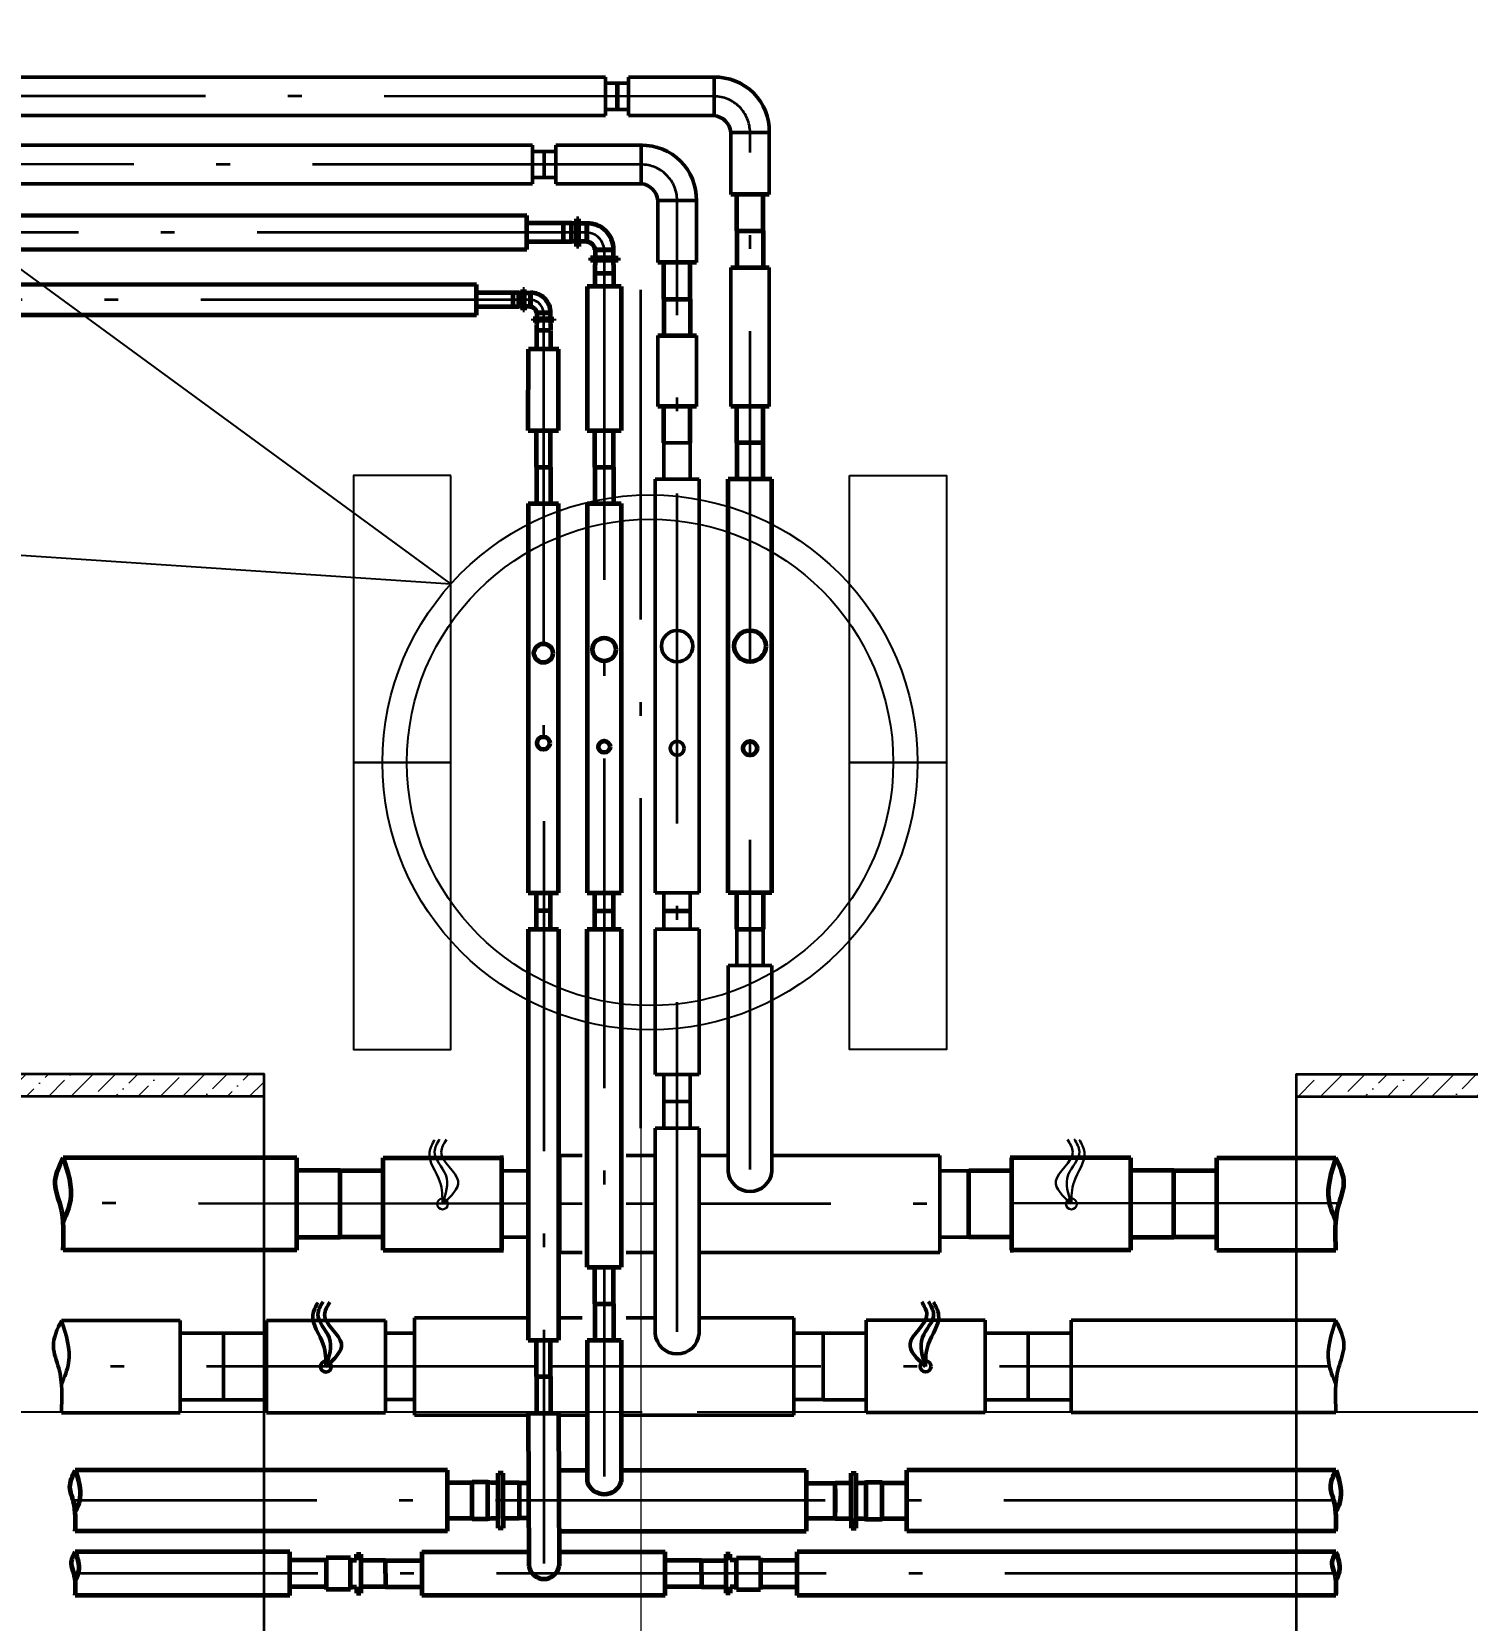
# Model space of a CAD drawing. Header units: metres. Extents: x 1563 to 4966, y -517 to 1463.
# Drawn here: x 2685.72 to 2711.83, y -1.76 to 27.13 of the extents above; entities that cross this region are included whole.
import ezdxf
from ezdxf import colors
from ezdxf.entities.mleader import LeaderData, LeaderLine
from ezdxf.enums import TextEntityAlignment as Align
from ezdxf.math import Vec2, Vec3

# ---------------------------------------------------------------- set-up
doc = ezdxf.new("R2018")
doc.units = ezdxf.units.M
for name, pattern in [('ACAD_ISO04W100', [30, 24, -3, 0, -3]), ('ACAD_ISO10W100', [18.5, 12, -3, 0.5, -3]), ('DASHDOT_axis', [24, 20, -1.5, 1, -1.5])]:
    doc.linetypes.add(name, pattern=pattern)
for name, color, linetype, lineweight in [('Основной', 1, 'Continuous', 60), ('таблица', 251, 'Continuous', 35), ('шриховка', 251, 'ACAD_ISO04W100', 15)]:
    doc.layers.add(name, color=color, linetype=linetype, lineweight=lineweight)
doc.styles.add('GOST', font='GOST.shx', dxfattribs={"oblique": 15})
doc.styles.get("Standard").update_dxf_attribs({"font": 'GOST Common.ttf'})
doc.dimstyles.new('М 1 к 200', dxfattribs={"dimtxt": 3.5, "dimasz": 3, "dimexe": 1.25, "dimexo": 0, "dimgap": 1, "dimtad": 1, "dimdec": 0, "dimlfac": 200, "dimzin": 0, "dimdsep": 46, "dimtxsty": 'GOST', "dimblk": 'OBLIQUE', "dimcen": 5, "dimclrd": 256, "dimclre": 256, "dimclrt": 256, "dimazin": 2, "dimtfac": 1, "dimtdec": 0, "dimtmove": 0, "dimatfit": 3, "dimldrblk": 'NONE', "dimfxl": 1.25, "dimtolj": 1, "dimtzin": 0, "dimlwd": 20, "dimlwe": 20, "dimarcsym": 2})
pattern_1 = [(45, (-5955.2925, -1907.5019), (0.152215341, 0.558122918), [0.71755, -0.14351, 0, -0.14351])]

# ---------------------------------------------------------------- blocks, each defined once
blk = doc.blocks.new('Лоток')
at = {"layer": 'шриховка'}
h = blk.add_hatch(dxfattribs=at)
h.set_pattern_fill('ANSI36', color=256, scale=0.0904)
h.set_pattern_definition(pattern_1)
h.paths.add_polyline_path([(30, 5.75), (30, 6.15), (0, 6.15), (0, 5.75)])
h = blk.add_hatch(dxfattribs=at)
h.set_pattern_fill('ANSI36', color=256, scale=0.0904)
h.set_pattern_definition(pattern_1)
h.paths.add_polyline_path([(30, -6.15), (30, -5.75), (0, -5.75), (0, -6.15)])
blk.add_lwpolyline([(0, -5.75), (30, -5.75), (30, -6.15), (0, -6.15)], close=True)
at = {"layer": 'таблица'}
for p, q in [((30, 5.75), (0, 5.75)), ((30, -5.75), (0, -5.75))]:
    blk.add_line(p, q, dxfattribs=at)
blk.add_lwpolyline([(30, 6.15), (0, 6.15), (0, -6.15), (30, -6.15)], close=True, dxfattribs=at)
blk = doc.blocks.new('_Oblique')
at = {"color": 0, "linetype": 'ByBlock', "lineweight": -2}
blk.add_line((-0.5, -0.5), (0.5, 0.5), dxfattribs=at)
blk = doc.blocks.new('*D167')
at = {"lineweight": 20, "transparency": 16777216}
for p, q in [((2708.722, 2.014), (2708.722, -33.075)), ((2738.722, 2.014), (2738.722, -33.075)), ((2738.722, -31.825), (2708.722, -31.825))]:
    blk.add_line(p, q, dxfattribs=at)
at = {"layer": 'Defpoints', "color": 0, "lineweight": 50, "transparency": 16777216}
for p in [(2708.722, 2.014), (2738.722, 2.014), (2708.722, -31.825)]:
    blk.add_point(p, dxfattribs=at)
at = {"lineweight": 20, "transparency": 16777216, "xscale": 3, "yscale": 3, "zscale": 3, "rotation": 180}
blk.add_blockref('_Oblique', (2708.722, -31.825), dxfattribs=at)
at = {"lineweight": 20, "transparency": 16777216, "xscale": 3, "yscale": 3, "zscale": 3}
blk.add_blockref('_Oblique', (2738.722, -31.825), dxfattribs=at)
at = {"lineweight": 50, "transparency": 16777216, "insert": (2723.722, -29.575), "char_height": 2.5, "attachment_point": 5, "bg_fill": 3, "box_fill_scale": 1.1, "bg_fill_color": 256, "bg_fill_true_color": 13158600, "bg_fill_transparency": 0}
blk.add_mtext('\\A1;6000', dxfattribs=at)
blk = doc.blocks.new('_None')
blk = doc.blocks.new('*D168')
at = {"lineweight": 20, "transparency": 16777216}
for p, q in [((2659.944, 2.02), (2659.944, -33.075)), ((2689.944, 2.02), (2689.944, -33.075)), ((2689.944, -31.825), (2659.944, -31.825))]:
    blk.add_line(p, q, dxfattribs=at)
at = {"layer": 'Defpoints', "color": 0, "lineweight": 50, "transparency": 16777216}
for p in [(2659.944, 2.02), (2689.944, 2.02), (2659.944, -31.825)]:
    blk.add_point(p, dxfattribs=at)
at = {"lineweight": 20, "transparency": 16777216, "xscale": 3, "yscale": 3, "zscale": 3, "rotation": 180}
blk.add_blockref('_Oblique', (2659.944, -31.825), dxfattribs=at)
at = {"lineweight": 20, "transparency": 16777216, "xscale": 3, "yscale": 3, "zscale": 3}
blk.add_blockref('_Oblique', (2689.944, -31.825), dxfattribs=at)
at = {"lineweight": 50, "transparency": 16777216, "insert": (2674.944, -29.575), "char_height": 2.5, "attachment_point": 5, "bg_fill": 3, "box_fill_scale": 1.1, "bg_fill_color": 256, "bg_fill_true_color": 13158600, "bg_fill_transparency": 0}
blk.add_mtext('\\A1;6000', dxfattribs=at)
blk = doc.blocks.new('*D186')
at = {"lineweight": 20, "transparency": 16777216}
for p, q in [((2696.795, 7.189), (2696.795, -41.075)), ((2777.919, 7.02), (2777.919, -41.075)), ((2777.919, -39.825), (2696.795, -39.825))]:
    blk.add_line(p, q, dxfattribs=at)
at = {"layer": 'Defpoints', "color": 0, "lineweight": 50, "transparency": 16777216}
for p in [(2696.795, 7.189), (2777.919, 7.02), (2696.795, -39.825)]:
    blk.add_point(p, dxfattribs=at)
at = {"lineweight": 20, "transparency": 16777216, "xscale": 3, "yscale": 3, "zscale": 3, "rotation": 180}
blk.add_blockref('_Oblique', (2696.795, -39.825), dxfattribs=at)
at = {"lineweight": 20, "transparency": 16777216, "xscale": 3, "yscale": 3, "zscale": 3}
blk.add_blockref('_Oblique', (2777.919, -39.825), dxfattribs=at)
at = {"lineweight": 50, "transparency": 16777216, "insert": (2737.357, -37.575), "char_height": 2.5, "attachment_point": 5, "bg_fill": 3, "box_fill_scale": 1.1, "bg_fill_color": 256, "bg_fill_true_color": 13158600, "bg_fill_transparency": 0}
blk.add_mtext('\\A1;18600', dxfattribs=at)
blk = doc.blocks.new('*D187')
at = {"lineweight": 20, "transparency": 16777216}
for p, q in [((2627.295, 7.189), (2627.295, -41.075)), ((2696.795, 7.189), (2696.795, -41.075)), ((2696.795, -39.825), (2627.295, -39.825))]:
    blk.add_line(p, q, dxfattribs=at)
at = {"layer": 'Defpoints', "color": 0, "lineweight": 50, "transparency": 16777216}
for p in [(2627.295, 7.189), (2696.795, 7.189), (2627.295, -39.825)]:
    blk.add_point(p, dxfattribs=at)
at = {"lineweight": 20, "transparency": 16777216, "xscale": 3, "yscale": 3, "zscale": 3, "rotation": 180}
blk.add_blockref('_Oblique', (2627.295, -39.825), dxfattribs=at)
at = {"lineweight": 20, "transparency": 16777216, "xscale": 3, "yscale": 3, "zscale": 3}
blk.add_blockref('_Oblique', (2696.795, -39.825), dxfattribs=at)
at = {"lineweight": 50, "transparency": 16777216, "insert": (2662.045, -37.575), "char_height": 2.5, "attachment_point": 5, "bg_fill": 3, "box_fill_scale": 1.1, "bg_fill_color": 256, "bg_fill_true_color": 13158600, "bg_fill_transparency": 0}
blk.add_mtext('\\A1;13900', dxfattribs=at)
blk = doc.blocks.new('*U318')
blk.add_attdef('РАЗРАБОТАЛ', text='', height=2.5).set_placement((424.501, -264.224), align=Align.MIDDLE_LEFT)
at = {"flags": 8}
for tag, height, p in [('ДАТА', 2.5, (464.074, -264.402)), ('ЛИСТ', 3, (560.388, -271.915)), ('ЛИСТОВ', 3, (577.888, -271.915)), ('ФОРМАТ', 3, (554.972, -294.745))]:
    blk.add_attdef(tag, text='', height=height, dxfattribs=at).set_placement(p, align=Align.MIDDLE_CENTER)
blk.add_attdef('ПРОВЕРИЛ', (424.749, -270.729), '', height=2.5)
at = {"lineweight": 30, "flags": 104}
for tag, p in [('ТЕПЛОВЫЕ_СЕТИ', (504, -269.5)), ('ИМЯ_ЧЕРТЕЖА', (504, -284.5))]:
    blk.add_attdef(tag, text='', height=3, dxfattribs=at).set_placement(p, align=Align.MIDDLE_CENTER)

msp = doc.modelspace()

# ---------------------------------------------------------------- linework, layer by layer
at = {"lineweight": 50}
for p, q in [((2696.1558, 26.3074), (2685.0721, 26.3074)), ((2696.1558, 25.6074), (2696.1558, 26.3074)), ((2696.5759, 25.6074), (2696.5759, 26.3074)), ((2696.5759, 26.3074), (2698.1515, 26.3074)), ((2698.1289, 26.3072), (2698.1289, 25.6071)), ((2696.1558, 26.1963), (2696.3658, 26.1963)), ((2696.5759, 26.1963), (2696.3658, 26.1963)), ((2696.3658, 25.7185), (2696.3658, 26.1963)), ((2696.3658, 25.7185), (2696.3658, 26.1963)), ((2696.3658, 26.1961), (2696.3658, 25.7183)), ((2696.1558, 25.7185), (2696.3658, 25.7185)), ((2696.5759, 25.7185), (2696.3658, 25.7185)), ((2696.1558, 25.6074), (2685.0721, 25.6074)), ((2696.5759, 25.6074), (2698.1515, 25.6074)), ((2698.4341, 25.3009), (2699.1341, 25.3009)), ((2698.4341, 24.1725), (2698.4341, 25.3009)), ((2699.1341, 24.1725), (2699.1341, 25.3009)), ((2694.8294, 25.0693), (2683.8334, 25.0693)), ((2694.8294, 24.3686), (2694.8294, 25.0687)), ((2694.8294, 24.9575), (2695.0395, 24.9575)), ((2695.2495, 24.9575), (2695.0395, 24.9575)), ((2695.0395, 24.4797), (2695.0395, 24.9575)), ((2695.0395, 24.4797), (2695.0395, 24.9575)), ((2695.0395, 24.9574), (2695.0395, 24.4796)), ((2695.2495, 24.3686), (2695.2495, 25.0687)), ((2695.2495, 25.0687), (2696.8251, 25.0687)), ((2696.8025, 25.0684), (2696.8025, 24.3684)), ((2694.8294, 24.3693), (2683.8334, 24.3693)), ((2694.8294, 24.4797), (2695.0395, 24.4797)), ((2695.2495, 24.4797), (2695.0395, 24.4797)), ((2695.2495, 24.3686), (2696.8251, 24.3686)), ((2697.1077, 24.0622), (2697.8077, 24.0622)), ((2697.1077, 22.9337), (2697.1077, 24.0622)), ((2697.8077, 22.9337), (2697.8077, 24.0622)), ((2698.4341, 20.3187), (2698.4341, 22.8453)), ((2699.1341, 20.3187), (2699.1341, 22.8453)), ((2697.1077, 20.3187), (2697.1077, 21.6065)), ((2697.8077, 20.3187), (2697.8077, 21.6065)), ((2698.5452, 10.8074), (2698.5452, 10.1438)), ((2699.023, 10.8074), (2698.5452, 10.8074)), ((2699.023, 10.8074), (2699.023, 10.1438)), ((2698.3859, 10.1438), (2699.1822, 10.1438)), ((2698.3859, 10.1438), (2698.3859, 6.4051)), ((2698.5452, 10.1438), (2699.023, 10.1438)), ((2699.1822, 10.1438), (2699.1822, 6.4051)), ((2694.2717, 6.6932), (2694.2717, 4.9237)), ((2695.3335, 6.6932), (2695.7332, 6.6932)), ((2696.5295, 6.6932), (2697.0596, 6.6932)), ((2697.8558, 6.6932), (2698.3859, 6.6932)), ((2699.1822, 6.6932), (2702.2347, 6.6932)), ((2702.2347, 6.6932), (2702.2347, 4.9237)), ((2703.5488, 6.6932), (2703.5488, 4.9237)), ((2694.2717, 6.4123), (2694.7488, 6.4123)), ((2702.2347, 6.4123), (2702.7656, 6.4123)), ((2694.2717, 5.2046), (2694.7488, 5.2046)), ((2702.2347, 5.2046), (2702.7656, 5.2046)), ((2695.3335, 4.9237), (2695.7332, 4.9237)), ((2696.5295, 4.9237), (2697.0596, 4.9237)), ((2697.8558, 4.9237), (2702.2347, 4.9237))]:
    msp.add_line(p, q, dxfattribs=at)
at = {"color": 3, "linetype": 'ACAD_ISO10W100', "lineweight": 35, "ltscale": 0.5}
for p, q in [((2698.1278, 25.957), (2678.9948, 25.9616)), ((2698.7841, 6.4351), (2698.7841, 25.3013)), ((2696.824, 24.7183), (2677.7561, 24.7235)), ((2697.4577, 3.4804), (2697.4577, 24.0625)), ((2695.0273, 22.0205), (2695.0346, -0.7335)), ((2694.7488, 5.8084), (2686.4097, 5.8224)), ((2695.7332, 5.8084), (2695.3018, 5.8084)), ((2697.0596, 5.8084), (2696.5295, 5.8084)), ((2709.5026, 5.8241), (2697.8558, 5.8084)), ((2694.8993, 2.8536), (2686.3757, 2.8537)), ((2709.324, 2.8533), (2695.1514, 2.8536)), ((2709.4026, 0.4114), (2686.4725, 0.4114)), ((2709.4204, -0.9158), (2686.4872, -0.9158))]:
    msp.add_line(p, q, dxfattribs=at)
at = {"lineweight": 60}
for p, q in [((2699.1341, 24.1725), (2698.4341, 24.1725)), ((2698.5452, 23.5089), (2698.5452, 24.1725)), ((2699.023, 23.5089), (2699.023, 24.1725)), ((2698.5452, 23.5089), (2698.5452, 22.8453)), ((2699.023, 23.5089), (2699.023, 22.8453)), ((2697.8077, 22.9337), (2697.1077, 22.9337)), ((2697.2188, 22.2701), (2697.2188, 22.9337)), ((2697.6966, 22.2701), (2697.6966, 22.9337)), ((2697.2188, 22.2701), (2697.2188, 21.6065)), ((2697.6966, 22.2701), (2697.6966, 21.6065)), ((2697.8077, 20.3187), (2697.1077, 20.3187)), ((2697.2188, 19.6552), (2697.2188, 20.3187)), ((2697.6966, 19.6552), (2697.6966, 20.3187)), ((2699.1341, 20.3187), (2698.4341, 20.3187)), ((2698.5452, 19.6552), (2698.5452, 20.3187)), ((2699.023, 19.6552), (2699.023, 20.3187)), ((2699.023, 19.6552), (2698.5452, 19.6552)), ((2698.5452, 19.6552), (2698.5452, 18.9916)), ((2699.023, 18.9916), (2699.023, 19.6552)), ((2699.1822, 18.9916), (2698.3859, 18.9916)), ((2698.3859, 11.471), (2698.3859, 18.9916)), ((2699.1822, 11.471), (2699.1822, 18.9916)), ((2699.1822, 11.471), (2698.3859, 11.471)), ((2698.5452, 10.8074), (2698.5452, 11.471)), ((2699.023, 11.471), (2699.023, 10.8074)), ((2698.5452, 10.8074), (2699.023, 10.8074)), ((2698.5452, 10.8074), (2699.023, 10.8074)), ((2690.5421, 6.6476), (2686.2888, 6.6476)), ((2690.5421, 4.9693), (2690.5421, 6.6476)), ((2692.1085, 4.9693), (2692.1085, 6.6476)), ((2692.1085, 6.6476), (2694.2717, 6.6476)), ((2694.2717, 4.9693), (2694.2717, 6.6476)), ((2703.5488, 4.9693), (2703.5488, 6.6476)), ((2705.712, 6.6476), (2703.5488, 6.6476)), ((2705.712, 4.9693), (2705.712, 6.6476)), ((2707.2785, 4.9693), (2707.2785, 6.6476)), ((2707.2785, 6.6476), (2709.4417, 6.6476)), ((2691.3253, 6.4145), (2690.5421, 6.4145)), ((2691.3253, 6.4145), (2692.1085, 6.4145)), ((2691.3253, 5.2024), (2691.3253, 6.4145)), ((2691.3253, 5.2024), (2691.3253, 6.4145)), ((2702.7656, 6.4145), (2703.5488, 6.4145)), ((2706.4952, 6.4145), (2705.712, 6.4145)), ((2706.4952, 5.2024), (2706.4952, 6.4145)), ((2706.4952, 6.4145), (2707.2785, 6.4145)), ((2706.4952, 5.2024), (2706.4952, 6.4145)), ((2690.5421, 5.2024), (2691.3253, 5.2024)), ((2692.1085, 5.2024), (2691.3253, 5.2024)), ((2703.5488, 5.2024), (2702.7656, 5.2024)), ((2705.712, 5.2024), (2706.4952, 5.2024)), ((2707.2785, 5.2024), (2706.4952, 5.2024)), ((2690.5421, 4.9693), (2686.2888, 4.9693)), ((2692.1085, 4.9693), (2694.2717, 4.9693)), ((2705.712, 4.9693), (2703.5488, 4.9693)), ((2707.2785, 4.9693), (2709.4417, 4.9693))]:
    msp.add_line(p, q, dxfattribs=at)
at = {"color": 4, "lineweight": 60}
for p, q in [((2694.725, 23.7902), (2681.9904, 23.7854)), ((2694.725, 23.1709), (2694.725, 23.7902)), ((2695.6709, 23.7312), (2695.6262, 23.7312)), ((2695.6262, 23.2284), (2695.6262, 23.7312)), ((2695.6709, 23.6431), (2695.6709, 23.7312)), ((2695.3886, 23.6487), (2694.725, 23.6487)), ((2695.3886, 23.3109), (2695.3886, 23.6487)), ((2695.5339, 23.6487), (2695.3886, 23.6487)), ((2695.5656, 23.6431), (2695.5339, 23.6487)), ((2695.5339, 23.3109), (2695.5339, 23.6487)), ((2695.6262, 23.6431), (2695.5656, 23.6431)), ((2695.8166, 23.6431), (2695.6709, 23.6431)), ((2695.6709, 23.3165), (2695.6709, 23.6431)), ((2695.8166, 23.3117), (2695.8166, 23.6479)), ((2695.8166, 23.3117), (2695.8166, 23.6479)), ((2695.8166, 23.639), (2695.8166, 23.3205)), ((2695.8166, 23.639), (2695.8166, 23.3205)), ((2694.725, 23.1709), (2681.9904, 23.1661)), ((2695.3886, 23.3125), (2694.725, 23.3125)), ((2695.5339, 23.3109), (2695.3886, 23.3109)), ((2695.5656, 23.3165), (2695.5339, 23.3109)), ((2695.6262, 23.3165), (2695.5656, 23.3165)), ((2695.6709, 23.2284), (2695.6262, 23.2284)), ((2695.8166, 23.3165), (2695.6709, 23.3165)), ((2695.6709, 23.3165), (2695.6709, 23.2284)), ((2696.2994, 23.1648), (2695.9632, 23.1648)), ((2696.2994, 23.1648), (2695.9632, 23.1648)), ((2695.968, 23.1648), (2695.968, 23.0191)), ((2695.9721, 23.1648), (2696.2905, 23.1648)), ((2695.9721, 23.1648), (2696.2905, 23.1648)), ((2696.2946, 23.1648), (2696.2946, 23.0191)), ((2695.968, 23.0191), (2695.8799, 23.0191)), ((2695.8799, 23.0191), (2695.8799, 22.9744)), ((2696.3827, 22.9744), (2695.8799, 22.9744)), ((2695.968, 22.9138), (2695.9624, 22.8821)), ((2695.9624, 22.8821), (2695.9624, 22.7368)), ((2696.2946, 23.0191), (2695.968, 23.0191)), ((2695.968, 22.9744), (2695.968, 22.9138)), ((2696.2946, 23.0191), (2696.3827, 23.0191)), ((2696.2946, 22.9744), (2696.2946, 22.9138)), ((2696.2946, 22.9138), (2696.3002, 22.8821)), ((2696.3002, 22.8821), (2696.3002, 22.7368)), ((2696.3827, 23.0191), (2696.3827, 22.9744)), ((2695.9624, 22.7368), (2695.9632, 22.5011)), ((2696.3002, 22.7368), (2695.9624, 22.7368)), ((2696.3002, 22.7368), (2696.2994, 22.5011)), ((2696.441, 22.5011), (2695.8216, 22.5011)), ((2695.8216, 19.8764), (2696.441, 19.8764)), ((2695.9632, 19.2128), (2695.9632, 19.8764)), ((2696.2994, 19.2128), (2696.2994, 19.8764)), ((2695.9632, 19.2128), (2696.2994, 19.2128)), ((2695.9632, 19.2128), (2696.2994, 19.2128)), ((2695.9632, 19.2128), (2695.9632, 18.5492)), ((2696.2994, 19.2128), (2696.2994, 18.5492)), ((2695.8216, 18.5492), (2696.441, 18.5492)), ((2695.8216, 18.5492), (2695.8216, 11.471)), ((2695.9632, 18.5492), (2696.2994, 18.5492)), ((2696.441, 18.5492), (2696.441, 11.471)), ((2695.8216, 11.471), (2696.441, 11.471)), ((2695.9632, 10.8074), (2695.9632, 11.471)), ((2695.9632, 11.471), (2696.2994, 11.471)), ((2696.2994, 10.8074), (2696.2994, 11.471)), ((2695.8216, 10.8074), (2696.441, 10.8074)), ((2695.8216, 4.6583), (2696.441, 4.6583)), ((2695.9632, 3.9947), (2695.9632, 4.6583)), ((2695.9632, 4.6583), (2696.2994, 4.6583)), ((2696.2994, 3.9947), (2696.2994, 4.6583)), ((2695.9632, 3.9947), (2696.2994, 3.9947)), ((2695.9632, 3.9947), (2695.9632, 3.3312)), ((2695.9632, 3.9947), (2696.2994, 3.9947)), ((2696.2994, 3.9947), (2696.2994, 3.3312)), ((2695.8216, 3.3312), (2696.441, 3.3312)), ((2695.8216, 3.3312), (2695.8216, 0.756)), ((2695.9632, 3.3312), (2696.2994, 3.3312)), ((2696.441, 3.3312), (2696.441, 0.756)), ((2693.2788, 0.9644), (2686.5085, 0.9644)), ((2693.2788, -0.1416), (2693.2788, 0.9644)), ((2694.2908, 0.9142), (2694.2013, 0.9142)), ((2694.2013, -0.0915), (2694.2013, 0.9142)), ((2694.2908, 0.738), (2694.2908, 0.9142)), ((2695.3053, 0.9644), (2695.8216, 0.9644)), ((2696.441, 0.9644), (2699.8024, 0.9644)), ((2699.8024, 0.9644), (2699.8024, -0.1416)), ((2700.6246, 0.738), (2700.6246, 0.9142)), ((2700.6246, 0.9142), (2700.7141, 0.9142)), ((2700.7141, -0.0915), (2700.7141, 0.9142)), ((2709.4417, 0.9644), (2701.6366, 0.9643)), ((2701.6366, -0.1417), (2701.6366, 0.9643)), ((2693.7262, 0.738), (2693.2788, 0.738)), ((2693.7262, 0.0736), (2693.7262, 0.7491)), ((2694.0168, 0.7491), (2693.7262, 0.7491)), ((2694.0801, 0.738), (2694.0168, 0.7491)), ((2694.0168, 0.0736), (2694.0168, 0.7491)), ((2694.2013, 0.738), (2694.0801, 0.738)), ((2694.5822, 0.738), (2694.2908, 0.738)), ((2694.2908, 0.0848), (2694.2908, 0.738)), ((2694.5822, 0.7298), (2694.5822, 0.0929)), ((2694.7531, 0.7298), (2694.5822, 0.7298)), ((2694.5822, 0.7298), (2694.5822, 0.0929)), ((2699.8024, 0.7298), (2700.3332, 0.7298)), ((2700.3332, 0.0848), (2700.3332, 0.738)), ((2700.3332, 0.0848), (2700.3332, 0.738)), ((2700.3332, 0.738), (2700.6246, 0.738)), ((2700.3332, 0.6261), (2700.3332, 0.1966)), ((2700.3332, 0.6261), (2700.3332, 0.1966)), ((2700.6246, 0.0848), (2700.6246, 0.738)), ((2700.7141, 0.738), (2700.8353, 0.738)), ((2700.8353, 0.738), (2700.8986, 0.7491)), ((2700.8986, 0.0736), (2700.8986, 0.7491)), ((2700.8986, 0.7491), (2701.1892, 0.7491)), ((2701.1892, 0.0736), (2701.1892, 0.7491)), ((2701.1892, 0.738), (2701.6366, 0.738)), ((2693.7262, 0.0848), (2693.2788, 0.0848)), ((2694.0168, 0.0736), (2693.7262, 0.0736)), ((2694.0801, 0.0848), (2694.0168, 0.0736)), ((2694.2013, 0.0848), (2694.0801, 0.0848)), ((2694.5822, 0.0848), (2694.2908, 0.0848)), ((2694.2908, 0.0848), (2694.2908, -0.0915)), ((2694.7552, 0.0929), (2694.5897, 0.0929)), ((2699.8024, 0.0929), (2700.3332, 0.0929)), ((2700.3332, 0.0848), (2700.6246, 0.0848)), ((2700.6246, 0.0848), (2700.6246, -0.0915)), ((2700.7141, 0.0848), (2700.8353, 0.0848)), ((2700.8353, 0.0848), (2700.8986, 0.0736)), ((2700.8986, 0.0736), (2701.1892, 0.0736)), ((2701.1892, 0.0848), (2701.6366, 0.0848)), ((2693.2788, -0.1416), (2686.5085, -0.1416)), ((2694.2908, -0.0915), (2694.2013, -0.0915)), ((2695.3089, -0.1416), (2699.8024, -0.1416)), ((2700.6246, -0.0915), (2700.7141, -0.0915)), ((2709.4417, -0.1416), (2701.6366, -0.1417))]:
    msp.add_line(p, q, dxfattribs=at)
at = {"color": 2, "lineweight": 60}
for p, q in [((2693.8089, 22.533), (2680.216, 22.5286)), ((2693.8089, 21.98), (2693.8089, 22.533)), ((2694.4725, 22.3826), (2693.8089, 22.3826)), ((2694.4725, 22.1304), (2694.4725, 22.3826)), ((2694.581, 22.3826), (2694.4725, 22.3826)), ((2694.6046, 22.3784), (2694.581, 22.3826)), ((2694.581, 22.1304), (2694.581, 22.3826)), ((2694.6498, 22.3784), (2694.6046, 22.3784)), ((2694.6832, 22.4442), (2694.6498, 22.4442)), ((2694.6498, 22.0688), (2694.6498, 22.4442)), ((2694.6832, 22.3784), (2694.6832, 22.4442)), ((2694.792, 22.3784), (2694.6832, 22.3784)), ((2694.6832, 22.1346), (2694.6832, 22.3784)), ((2694.792, 22.1306), (2694.792, 22.3824)), ((2694.792, 22.1306), (2694.792, 22.3824)), ((2694.792, 22.3754), (2694.792, 22.1376)), ((2694.792, 22.3754), (2694.792, 22.1376)), ((2694.792, 22.1621), (2694.792, 22.3509)), ((2693.8089, 21.98), (2680.216, 21.9756)), ((2694.4725, 22.1304), (2693.8089, 22.1304)), ((2694.581, 22.1304), (2694.4725, 22.1304)), ((2694.6046, 22.1346), (2694.581, 22.1304)), ((2694.6498, 22.1346), (2694.6046, 22.1346)), ((2694.6832, 22.0688), (2694.6498, 22.0688)), ((2694.792, 22.1346), (2694.6832, 22.1346)), ((2694.6832, 22.1346), (2694.6832, 22.0688)), ((2695.1539, 22.0206), (2694.9022, 22.0206)), ((2695.1539, 22.0206), (2694.9022, 22.0206)), ((2694.9061, 22.0206), (2694.9061, 21.9119)), ((2694.9092, 22.0206), (2695.1469, 22.0206)), ((2694.9092, 22.0206), (2695.1469, 22.0206)), ((2695.1224, 22.0206), (2694.9336, 22.0206)), ((2695.1499, 22.0206), (2695.1499, 21.9119)), ((2694.9061, 21.9119), (2694.8403, 21.9119)), ((2694.8403, 21.9119), (2694.8403, 21.8785)), ((2695.2157, 21.8785), (2694.8403, 21.8785)), ((2694.9019, 21.7011), (2694.9017, 21.3569)), ((2694.9061, 21.8332), (2694.9019, 21.8096)), ((2694.9019, 21.8096), (2694.9019, 21.7011)), ((2695.1541, 21.7011), (2694.9019, 21.7011)), ((2695.1499, 21.9119), (2694.9061, 21.9119)), ((2694.9061, 21.8785), (2694.9061, 21.8332)), ((2695.1499, 21.9119), (2695.2157, 21.9119)), ((2695.1499, 21.8785), (2695.1499, 21.8332)), ((2695.1499, 21.8332), (2695.1541, 21.8096)), ((2695.1539, 21.6887), (2695.1539, 21.3569)), ((2695.1541, 21.8096), (2695.1541, 21.7011)), ((2695.2157, 21.9119), (2695.2157, 21.8785)), ((2695.3043, 21.3569), (2694.7513, 21.3569)), ((2694.7488, 19.8764), (2695.3018, 19.8764)), ((2694.8993, 19.2128), (2694.8993, 19.8764)), ((2695.1514, 19.2128), (2695.1514, 19.8764)), ((2694.8993, 19.2128), (2695.1514, 19.2128)), ((2694.8993, 19.2128), (2694.8993, 18.5492)), ((2695.1514, 19.2128), (2695.1514, 18.5492)), ((2694.7488, 18.5492), (2695.3018, 18.5492)), ((2694.7488, 18.5492), (2694.7488, 11.471)), ((2695.3018, 11.471), (2695.3018, 18.5492)), ((2694.7488, 11.471), (2695.3018, 11.471)), ((2694.8993, 10.8074), (2694.8993, 11.471)), ((2695.1514, 10.8074), (2695.1514, 11.471)), ((2694.7488, 10.8074), (2695.3018, 10.8074)), ((2694.7488, 3.3311), (2695.3018, 3.3311)), ((2694.8993, 2.6675), (2694.8993, 3.3311)), ((2695.1514, 2.6675), (2695.1514, 3.3311)), ((2694.8993, 2.6675), (2694.8993, 2.0039)), ((2695.1514, 2.6675), (2695.1514, 2.0039)), ((2694.7488, 2.0039), (2695.3018, 2.0039)), ((2694.7488, 2.0039), (2694.7581, -0.7755)), ((2695.3018, 2.0039), (2695.311, -0.7755)), ((2690.4112, -0.5177), (2686.5085, -0.5177)), ((2690.4112, -1.314), (2690.4112, -0.5177)), ((2691.6267, -0.6725), (2691.6267, -0.5619)), ((2691.6267, -0.5619), (2691.7063, -0.5619)), ((2691.7063, -0.5619), (2691.7063, -1.2698)), ((2692.8134, -0.5177), (2692.8134, -1.314)), ((2692.8134, -0.5177), (2694.7572, -0.5177)), ((2695.3102, -0.5177), (2697.2373, -0.5177)), ((2697.2373, -1.314), (2697.2373, -0.5177)), ((2698.424, -0.5619), (2698.3444, -0.5619)), ((2698.3444, -0.5619), (2698.3444, -1.2698)), ((2698.424, -0.6725), (2698.424, -0.5619)), ((2709.4417, -0.5177), (2699.6394, -0.5177)), ((2699.6394, -1.314), (2699.6394, -0.5177)), ((2691.0748, -0.6725), (2690.4112, -0.6725)), ((2691.5139, -0.6283), (2691.0748, -0.6283)), ((2691.0748, -0.6283), (2691.0748, -1.2034)), ((2691.5139, -1.2034), (2691.5139, -0.6283)), ((2691.5139, -0.6725), (2691.6267, -0.6725)), ((2692.1498, -0.677), (2691.7063, -0.677)), ((2692.1498, -0.9158), (2692.1498, -0.677)), ((2692.1498, -0.677), (2692.8134, -0.677)), ((2697.9009, -0.677), (2697.2373, -0.677)), ((2697.9009, -0.9158), (2697.9009, -0.677)), ((2697.9009, -0.9158), (2697.9009, -0.677)), ((2697.9009, -0.677), (2698.3444, -0.677)), ((2698.5368, -0.6725), (2698.424, -0.6725)), ((2698.5368, -1.2034), (2698.5368, -0.6283)), ((2698.5368, -0.6283), (2698.9759, -0.6283)), ((2698.9759, -0.6283), (2698.9759, -1.2034)), ((2698.9759, -0.6725), (2699.6394, -0.6725)), ((2692.1498, -1.1547), (2691.7063, -1.1547)), ((2692.1498, -0.9158), (2692.1498, -1.1547)), ((2692.1498, -1.1547), (2692.8134, -1.1547)), ((2697.9009, -1.1547), (2697.2373, -1.1547)), ((2697.9009, -0.9158), (2697.9009, -1.1547)), ((2697.9009, -0.9158), (2697.9009, -1.1547)), ((2697.9009, -1.1547), (2698.3444, -1.1547)), ((2690.4112, -1.314), (2686.5085, -1.314)), ((2691.0748, -1.1592), (2690.4112, -1.1592)), ((2691.5139, -1.2034), (2691.0748, -1.2034)), ((2691.5139, -1.1592), (2691.6267, -1.1592)), ((2691.6267, -1.1592), (2691.6267, -1.2698)), ((2691.6267, -1.2698), (2691.7063, -1.2698)), ((2697.2373, -1.314), (2692.8134, -1.314)), ((2698.424, -1.2698), (2698.3444, -1.2698)), ((2698.5368, -1.1592), (2698.424, -1.1592)), ((2698.424, -1.1592), (2698.424, -1.2698)), ((2698.5368, -1.2034), (2698.9759, -1.2034)), ((2698.9759, -1.1592), (2699.6394, -1.1592)), ((2709.4417, -1.314), (2699.6394, -1.314))]:
    msp.add_line(p, q, dxfattribs=at)
at = {"color": 5, "lineweight": 50}
for p, q in [((2697.6966, 19.6552), (2697.2188, 19.6552)), ((2697.6966, 19.6552), (2697.2188, 19.6552)), ((2697.2188, 19.6552), (2697.2188, 18.9916)), ((2697.6966, 18.9916), (2697.6966, 19.6552)), ((2697.8558, 18.9916), (2697.0596, 18.9916)), ((2697.0596, 11.471), (2697.0596, 18.9916)), ((2697.8558, 11.471), (2697.8558, 18.9916)), ((2697.8558, 11.471), (2697.0596, 11.471)), ((2697.2188, 10.8074), (2697.2188, 11.471)), ((2697.6966, 11.471), (2697.6966, 10.8074)), ((2697.0596, 10.8074), (2697.8558, 10.8074)), ((2697.0596, 8.1614), (2697.8558, 8.1614)), ((2697.2188, 8.1614), (2697.2188, 7.1891)), ((2697.6966, 7.1891), (2697.6966, 8.1614)), ((2697.0596, 7.1891), (2697.8558, 7.1891)), ((2697.0596, 7.1891), (2697.0596, 3.4504)), ((2697.2188, 7.1891), (2697.6966, 7.1891)), ((2697.8558, 7.1891), (2697.8558, 3.4504)), ((2688.4202, 3.6885), (2686.257, 3.6885)), ((2688.4202, 2.0101), (2688.4202, 3.6885)), ((2689.9866, 2.0101), (2689.9866, 3.6885)), ((2689.9866, 3.6885), (2692.1498, 3.6885)), ((2692.1498, 2.0101), (2692.1498, 3.6885)), ((2692.6807, 3.7385), (2692.6807, 1.9689)), ((2692.6807, 3.7385), (2694.7488, 3.7385)), ((2695.3018, 3.7385), (2695.7332, 3.7385)), ((2696.5295, 3.7385), (2697.0596, 3.7385)), ((2697.8558, 3.7385), (2699.5819, 3.7385)), ((2699.5819, 3.7385), (2699.5819, 1.9689)), ((2700.896, 2.0143), (2700.896, 3.6926)), ((2703.0592, 3.6926), (2700.896, 3.6926)), ((2703.0592, 2.0143), (2703.0592, 3.6926)), ((2704.6257, 2.0143), (2704.6257, 3.6926)), ((2704.6257, 3.6926), (2709.4417, 3.6926)), ((2689.2034, 3.4554), (2688.4202, 3.4554)), ((2689.2034, 3.4554), (2689.9866, 3.4554)), ((2689.2034, 2.2432), (2689.2034, 3.4554)), ((2689.2034, 2.2432), (2689.2034, 3.4554)), ((2689.2034, 2.2432), (2689.2034, 3.4554)), ((2689.2034, 2.2432), (2689.2034, 3.4554)), ((2692.1498, 3.4576), (2692.1498, 2.2499)), ((2692.6807, 3.4576), (2692.1498, 3.4576)), ((2692.1498, 3.4576), (2692.1498, 2.2499)), ((2692.1498, 3.4576), (2692.1498, 2.2499)), ((2692.1498, 3.4576), (2692.1498, 2.2499)), ((2699.5819, 3.4576), (2700.1128, 3.4576)), ((2700.1128, 3.4595), (2700.896, 3.4595)), ((2700.1128, 2.2474), (2700.1128, 3.4595)), ((2700.1128, 3.4576), (2700.1128, 2.2499)), ((2700.1128, 3.4576), (2700.1128, 2.2499)), ((2700.1128, 3.4576), (2700.1128, 2.2499)), ((2700.1128, 3.4576), (2700.1128, 2.2499)), ((2700.1128, 3.4576), (2700.1128, 2.2499)), ((2700.1128, 3.4576), (2700.1128, 2.2499)), ((2700.896, 3.4617), (2700.896, 2.254)), ((2700.896, 3.4617), (2700.896, 2.254)), ((2700.896, 3.4617), (2700.896, 2.254)), ((2700.896, 3.4617), (2700.896, 2.254)), ((2703.8425, 3.4595), (2703.0592, 3.4595)), ((2703.8425, 2.2474), (2703.8425, 3.4595)), ((2703.8425, 2.2474), (2703.8425, 3.4595)), ((2703.8425, 2.2474), (2703.8425, 3.4595)), ((2703.8425, 3.4595), (2704.6257, 3.4595)), ((2688.4202, 2.2432), (2689.2034, 2.2432)), ((2689.9866, 2.2432), (2689.2034, 2.2432)), ((2692.6807, 2.2499), (2692.1498, 2.2499)), ((2699.5819, 2.2499), (2700.1128, 2.2499)), ((2700.896, 2.2474), (2700.1128, 2.2474)), ((2703.0592, 2.2474), (2703.8425, 2.2474)), ((2704.6257, 2.2474), (2703.8425, 2.2474)), ((2688.4202, 2.0101), (2686.257, 2.0101)), ((2689.9866, 2.0101), (2692.1498, 2.0101)), ((2692.6807, 1.9689), (2694.749, 1.9689)), ((2695.3019, 1.9689), (2695.8095, 1.9689)), ((2696.441, 1.9689), (2699.5819, 1.9689)), ((2703.0592, 2.0143), (2700.896, 2.0143)), ((2704.6257, 2.0143), (2709.4417, 2.0143))]:
    msp.add_line(p, q, dxfattribs=at)
for p, q in [((2699.023, 19.6552), (2698.5452, 19.6552)), ((2695.3335, 6.6932), (2695.3335, 4.9237)), ((2695.3335, 6.4123), (2695.3018, 6.4123)), ((2695.3335, 5.2046), (2695.3018, 5.2046))]:
    msp.add_line(p, q)
at = {"color": 6, "lineweight": 60, "true_color": 0xff00ff}
msp.add_line((2694.8993, 2.6675), (2695.1514, 2.6675), dxfattribs=at)
msp.add_line((2694.8993, 2.6675), (2695.1514, 2.6675), dxfattribs=at)
at = {"color": 3, "linetype": 'ACAD_ISO10W100', "lineweight": 35, "ltscale": 0.5}
for points in [[(2695.8166, 23.4798), (2677.2878, 23.4829)], [(2696.7945, 7.1891), (2696.7945, 23.546)], [(2696.1313, 23.1646), (2696.1313, 0.8532)], [(2694.792, 22.2563), (2676.6906, 22.2586)]]:
    msp.add_lwpolyline(points, dxfattribs=at)
at = {"color": 4, "lineweight": 60}
for points in [[(2695.8166, 23.3117), (2695.8166, 23.6479)], [(2696.2994, 23.1648), (2695.9632, 23.1648)], [(2696.441, 22.5011), (2696.441, 19.8764)], [(2695.8216, 4.6583), (2695.8216, 10.8074)], [(2696.441, 10.8074), (2696.441, 4.6583)]]:
    msp.add_lwpolyline(points, dxfattribs=at)
at = {"color": 2, "lineweight": 60}
for points in [[(2694.792, 22.1306), (2694.792, 22.3824)], [(2695.8216, 22.5011), (2695.8216, 19.8764)], [(2695.1539, 22.0206), (2694.9022, 22.0206)], [(2694.7488, 19.8764), (2694.7513, 21.3569)], [(2695.3018, 19.8764), (2695.3018, 21.3569)], [(2694.7488, 10.8074), (2694.7488, 3.3311)], [(2695.3018, 10.8074), (2695.3018, 3.3311)]]:
    msp.add_lwpolyline(points, dxfattribs=at)
at = {"color": 0, "linetype": 'ByBlock'}
for points in [[(2693.3407, 19.061), (2691.5712, 19.061), (2691.5712, 13.8408), (2693.3407, 13.8408)], [(2700.5903, 19.061), (2702.3599, 19.061), (2702.3599, 13.8408), (2700.5903, 13.8408)], [(2693.3407, 13.8408), (2691.5712, 13.8408), (2691.5712, 8.6207), (2693.3407, 8.6207)], [(2700.5903, 13.8408), (2702.3599, 13.8408), (2702.3599, 8.6207), (2700.5903, 8.6207)]]:
    msp.add_lwpolyline(points, close=True, dxfattribs=at)
at = {"color": 2, "linetype": 'DASHDOT_axis', "lineweight": 25}
msp.add_lwpolyline([(3161.8218, -12.4802), (2970.3218, -12.4802), (2970.3218, 2.0198), (2940.3218, 2.0198), (2875.3218, 2.0198), (2875.3218, 17.0198), (2855.3218, 17.0198), (2855.3218, 2.0198), (2789.8218, 2.0198), (2696.8218, 2.0198), (2638.8218, 2.0198), (2627.3218, 2.0198), (2627.3218, 12.0198), (2615.8218, 12.0198), (2284.3218, 12.0198)], dxfattribs=at)
at = {"color": 5, "lineweight": 50}
for points in [[(2697.0596, 10.8074), (2697.0596, 8.1614)], [(2697.8558, 8.1614), (2697.8558, 10.8074)], [(2697.6966, 7.6753), (2697.2188, 7.6753)]]:
    msp.add_lwpolyline(points, dxfattribs=at)
at = {"color": 0, "linetype": 'ByBlock'}
for radius in [4.8663, 4.4239]:
    msp.add_circle((2696.9655, 13.8408), radius, dxfattribs=at)
at = {"color": 5, "lineweight": 50}
for centre, radius in [((2697.4577, 15.9561), 0.2861), ((2697.4577, 14.0981), 0.127), ((2691.0682, 2.8493), 0.099), ((2701.9776, 2.8534), 0.099)]:
    msp.add_circle(centre, radius, dxfattribs=at)
at = {"lineweight": 60}
for centre, radius in [((2698.7841, 15.9561), 0.2861), ((2698.7841, 14.0981), 0.127)]:
    msp.add_circle(centre, radius, dxfattribs=at)
at = {"color": 2, "lineweight": 60}
for centre, radius in [((2695.0253, 15.8285), 0.1713), ((2695.0253, 14.1917), 0.1158)]:
    msp.add_circle(centre, radius, dxfattribs=at)
at = {"color": 4, "lineweight": 60}
for centre, radius in [((2696.1313, 15.8949), 0.2123), ((2696.1313, 14.1253), 0.1055)]:
    msp.add_circle(centre, radius, dxfattribs=at)
at = {"lineweight": 30}
for centre in [(2693.1901, 5.8084), (2704.6304, 5.8084)]:
    msp.add_circle(centre, 0.099, dxfattribs=at)
at = {"lineweight": 50}
for centre, radius, start, end in [((2698.1514, 25.3244), 0.983, 358.62986, 91.31538), ((2698.0982, 25.2713), 0.3372, 5.03734, 84.78251), ((2696.825, 24.0857), 0.983, 358.62986, 91.31538), ((2696.7718, 24.0326), 0.3372, 5.03734, 84.78251), ((2698.7841, 6.4351), 0.3993, 184.31559, 355.68441)]:
    msp.add_arc(centre, radius, start, end, dxfattribs=at)
at = {"color": 3, "linetype": 'ACAD_ISO10W100', "lineweight": 35, "ltscale": 0.5}
for centre, radius, start, end in [((2698.1283, 25.3013), 0.6558, 359.9812, 90.0464), ((2696.8019, 24.0625), 0.6558, 359.9812, 90.0464), ((2695.8019, 23.1504), 0.3297, 2.47171, 87.44008), ((2694.781, 22.0099), 0.2466, 2.47418, 87.43752)]:
    msp.add_arc(centre, radius, start, end, dxfattribs=at)
at = {"color": 4, "lineweight": 60}
for centre, radius, start, end in [((2695.8275, 23.1759), 0.4721, 358.62986, 91.31538), ((2695.8019, 23.1504), 0.1619, 5.03734, 84.78251), ((2696.1313, 0.8532), 0.3246, 197.42438, 342.57562)]:
    msp.add_arc(centre, radius, start, end, dxfattribs=at)
at = {"color": 2, "lineweight": 60}
for centre, radius, start, end in [((2694.8001, 22.029), 0.3535, 358.62986, 91.31538), ((2694.781, 22.0099), 0.1213, 5.03734, 84.78251), ((2695.0346, -0.7335), 0.2797, 188.62108, 351.37892)]:
    msp.add_arc(centre, radius, start, end, dxfattribs=at)
at = {"color": 5, "lineweight": 50}
msp.add_arc((2697.4577, 3.4804), 0.3993, 184.31559, 355.68441, dxfattribs=at)
at = {"lineweight": 30}
for points in [[(2693.1901, 5.8084), (2693.1431, 6.2095), (2692.9529, 6.7491), (2693.0467, 6.9772)], [(2693.1901, 5.8084), (2693.2477, 6.3364), (2693.0442, 6.7617), (2693.1379, 6.9897)], [(2693.1901, 5.8084), (2693.4732, 6.2275), (2693.1669, 6.7523), (2693.2607, 6.9803)], [(2704.6304, 5.8084), (2704.3473, 6.2275), (2704.6536, 6.7523), (2704.5599, 6.9803)], [(2704.6304, 5.8084), (2704.5728, 6.3364), (2704.7764, 6.7617), (2704.6826, 6.9897)], [(2704.6304, 5.8084), (2704.6774, 6.2095), (2704.8677, 6.7491), (2704.7739, 6.9772)]]:
    msp.add_spline(points, degree=3, dxfattribs=at)
at = {"lineweight": 60}
for points in [[(2686.2888, 4.9693), (2686.2402, 5.781), (2686.1432, 6.1751), (2686.2888, 6.6476)], [(2686.2888, 6.6476), (2686.4205, 5.8775), (2686.2884, 5.4891)], [(2709.4417, 6.6476), (2709.3099, 5.8775), (2709.4421, 5.4891)], [(2709.4417, 4.9693), (2709.4902, 5.781), (2709.5873, 6.1751), (2709.4417, 6.6476)]]:
    msp.add_spline(points, degree=3, dxfattribs=at)
at = {"color": 5, "lineweight": 50}
for points in [[(2691.0682, 2.8493), (2691.0212, 3.2503), (2690.831, 3.79), (2690.9247, 4.018)], [(2691.0682, 2.8493), (2691.1258, 3.3772), (2690.9222, 3.8026), (2691.016, 4.0306)], [(2691.0682, 2.8493), (2691.3513, 3.2684), (2691.045, 3.7931), (2691.1388, 4.0212)], [(2701.9776, 2.8534), (2701.6945, 3.2725), (2702.0009, 3.7973), (2701.9071, 4.0253)], [(2701.9776, 2.8534), (2701.92, 3.3814), (2702.1236, 3.8067), (2702.0298, 4.0347)], [(2701.9776, 2.8534), (2702.0246, 3.2545), (2702.2149, 3.7941), (2702.1211, 4.0222)], [(2686.257, 2.0101), (2686.2084, 2.8218), (2686.1114, 3.2159), (2686.257, 3.6885)], [(2686.257, 3.6885), (2686.3887, 2.9184), (2686.2566, 2.5299)], [(2709.4417, 3.6926), (2709.3099, 2.9225), (2709.4421, 2.5341)], [(2709.4417, 2.0143), (2709.4902, 2.826), (2709.5873, 3.2201), (2709.4417, 3.6926)]]:
    msp.add_spline(points, degree=3, dxfattribs=at)
at = {"color": 4, "lineweight": 60}
for points in [[(2686.5085, -0.1416), (2686.4767, 0.3964), (2686.4131, 0.6547), (2686.5085, 0.9644)], [(2686.5085, 0.9644), (2686.5949, 0.4597), (2686.5083, 0.2051)], [(2709.4417, -0.1416), (2709.4099, 0.3964), (2709.3463, 0.6547), (2709.4417, 0.9644)], [(2709.4417, 0.9644), (2709.528, 0.4597), (2709.4414, 0.2051)]]:
    msp.add_spline(points, degree=3, dxfattribs=at)
at = {"color": 2, "lineweight": 60}
for points in [[(2686.5085, -1.314), (2686.4864, -0.9129), (2686.4421, -0.7332), (2686.5085, -0.5177)], [(2686.5085, -0.5177), (2686.5686, -0.8689), (2686.5083, -1.046)], [(2709.4417, -1.314), (2709.4196, -0.9129), (2709.3753, -0.7332), (2709.4417, -0.5177)], [(2709.4417, -0.5177), (2709.5018, -0.8689), (2709.4415, -1.046)]]:
    msp.add_spline(points, degree=3, dxfattribs=at)
at = {"layer": 'Основной'}
for points in [[(2696.3658, 26.1961), (2696.3658, 25.7181)], [(2698.5452, 23.5089), (2699.023, 23.5089)], [(2698.4341, 22.8453), (2699.1341, 22.8453)], [(2697.2188, 22.2701), (2697.6966, 22.2701)], [(2697.1077, 21.6065), (2697.8077, 21.6065)], [(2695.9632, 11.1392), (2696.2994, 11.1392)], [(2697.2188, 11.1392), (2697.6966, 11.1392)], [(2702.7656, 5.2024), (2702.7656, 6.4145)], [(2706.4952, 5.2024), (2706.4952, 6.4145), (2706.9167, 6.4145)]]:
    msp.add_lwpolyline(points, dxfattribs=at)
at = {"layer": 'Основной', "color": 2}
msp.add_lwpolyline([(2695.1514, 11.1392), (2694.8993, 11.1392)], dxfattribs=at)

# ---------------------------------------------------------------- block references
at = {"rotation": 180}
for p in [(2689.9437, 2.0198), (2738.7215, 2.0143)]:
    msp.add_blockref('Лоток', p, dxfattribs=at)

# ---------------------------------------------------------------- next in the draw order: dimensions: what is measured, and where the dimension line sits
at = {"lineweight": 50}
for base, p1, p2, picture, middle in [((2659.9437, -31.8249), (2689.9437, 2.0198), (2659.9437, 2.0198), '*D168', (2674.9437, -29.5749)), ((2708.7215, -31.8249), (2738.7215, 2.0143), (2708.7215, 2.0143), '*D167', (2723.7215, -29.5749))]:
    dim = msp.add_linear_dim(base=base, p1=p1, p2=p2, dimstyle='М 1 к 200', override={"dimtxt": 2.5, "dimtxsty": 'Standard', "dimtfill": 1}, dxfattribs=at)
    dim.commit()
    dim.dimension.update_dxf_attribs({"geometry": picture, "text_midpoint": middle})

# ---------------------------------------------------------------- next in the draw order: leaders
ml = msp.add_multileader_mtext('Standard')
ml.set_content('Ковер №1', color=256)
ml.set_leader_properties()
ml.build(insert=Vec2(0, 0))
ml.multileader.update_dxf_attribs({"text_left_attachment_type": 6, "text_right_attachment_type": 6, "dogleg_length": 0.36, "arrow_head_size": 0.18})
ctx = ml.context
ctx.base_point, ctx.char_height, ctx.arrow_head_size, ctx.landing_gap_size, ctx.plane_origin = Vec3(2654.0677, 35.4711), 2.5, 0.18, 0.09, Vec3(2688.5645, 20.6843)
ctx.left_attachment, ctx.right_attachment, ctx.text_align_type = 6, 6, 2
notes = []
notes.append((ctx, [(0, (1, 1, 0), (2668.2138, 35.4711), (-1, 0), 0.36, [(1, [(2675.9735, 18.2493), (2693.3407, 17.0876)], 0, [])])]))
ctx.mtext.insert, ctx.mtext.alignment, ctx.mtext.flow_direction = Vec3(2667.7638, 38.7211), 3, 5
ctx.mtext.has_bg_fill, ctx.mtext.bg_color, ctx.mtext.bg_scale_factor, ctx.mtext.bg_transparency, ctx.mtext.use_window_bg_color = 1, -1027028792, 1.5, 0, 1
for ctx, leaders in notes:
    for number, flags, end, landing, length, lines in leaders:
        leader = LeaderData()
        leader.index, (leader.has_last_leader_line, leader.has_dogleg_vector, leader.attachment_direction) = number, flags
        leader.last_leader_point, leader.dogleg_vector, leader.dogleg_length = Vec3(end), Vec3(landing), length
        for number, points, colour, breaks in lines:
            line = LeaderLine()
            line.index, line.vertices, line.color, line.breaks = number, Vec3.list(points), colors.encode_raw_color(colour), breaks
            leader.lines.append(line)
        ctx.leaders.append(leader)

# ---------------------------------------------------------------- next in the draw order: dimensions: what is measured, and where the dimension line sits
dim = msp.add_linear_dim(base=(2696.7945, -39.8249), p1=(2777.9192, 7.02), p2=(2696.7945, 7.1891), text='18600', dimstyle='М 1 к 200', override={"dimtxt": 2.5, "dimtxsty": 'Standard', "dimtfill": 1}, dxfattribs=at)
dim.commit()
dim.dimension.update_dxf_attribs({"geometry": '*D186', "text_midpoint": (2737.3569, -37.5749)})

# ---------------------------------------------------------------- next in the draw order: dimensions: what is measured, and where the dimension line sits
dim = msp.add_linear_dim(base=(2627.2945, -39.8249), p1=(2696.7945, 7.1891), p2=(2627.2945, 7.1891), dimstyle='М 1 к 200', override={"dimtxt": 2.5, "dimtxsty": 'Standard', "dimtfill": 1}, dxfattribs=at)
dim.commit()
dim.dimension.update_dxf_attribs({"geometry": '*D187', "text_midpoint": (2662.0445, -37.5749)})

# ---------------------------------------------------------------- next in the draw order: block references
ref = msp.add_blockref('*U318', (1563.118, 474.2397))
lines = msp.add_mtext('Колодец дренажный\\PКД1, КД2', dxfattribs={"insert": (2067.118, 189.7397), "char_height": 70, "attachment_point": 1})
ref.add_attrib('ИМЯ_ЧЕРТЕЖА', '', (2067.118, 189.7397), dxfattribs={"flags": 104}).embed_mtext(lines)
lines = msp.add_mtext('Архитектурно-строительные\\Pрешения. ', dxfattribs={"insert": (2067.118, 204.7397), "char_height": 70, "attachment_point": 1})
ref.add_attrib('ТЕПЛОВЫЕ_СЕТИ', '', (2067.118, 204.7397), dxfattribs={"flags": 104}).embed_mtext(lines)

doc.saveas('drawing.dxf')
